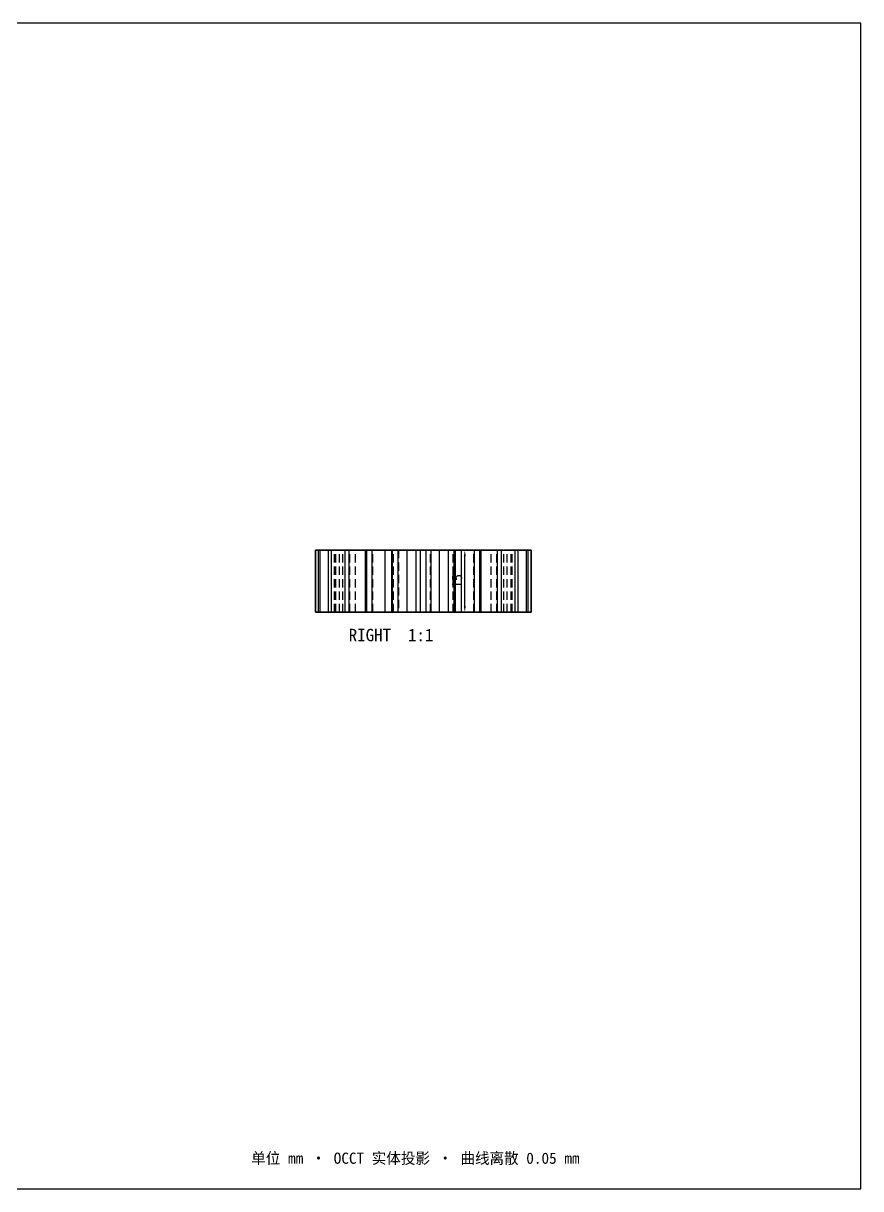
# Model space of a CAD drawing. Header units: millimetres. Extents: x 8 to 412, y 8 to 289.
# Drawn here: x 210 to 412, y 8 to 289 of the extents above; entities that cross this region are included whole.
import ezdxf

# ---------------------------------------------------------------- set-up
doc = ezdxf.new("R2010")
doc.units = ezdxf.units.MM
doc.linetypes.add('CAD_HIDDEN', pattern=[3, 2, -1])
for name, color, linetype in [('DIM', 2, 'CONTINUOUS'), ('HIDDEN', 8, 'CAD_HIDDEN'), ('TEXT', 7, 'CONTINUOUS'), ('VISIBLE', 7, 'CONTINUOUS')]:
    doc.layers.add(name, color=color, linetype=linetype)
doc.dimstyles.get("Standard").update_dxf_attribs({"dimtxt": 2.5, "dimasz": 2.5, "dimexe": 1.25, "dimexo": 0.625, "dimtad": 1, "dimcen": 2.5, "dimazin": 3, "dimtfac": 1, "dimtmove": 0, "dimatfit": 3})

# ---------------------------------------------------------------- blocks, each defined once
blk = doc.blocks.new('_CLOSEDFILLED')
at = {"color": 0, "linetype": 'BYBLOCK'}
blk.add_solid([(-1, 0.16), (0, 0), (-1, -0.16)], dxfattribs=at)
blk = doc.blocks.new('*D1')
for p, q in [((306.5, 162), (316.5, 162)), ((306.5, 147), (316.5, 147))]:
    blk.add_line(p, q)
at = {"color": 7}
blk.add_line((316.5, 148.5), (316.5, 160.5), dxfattribs=at)
at = {"layer": 'Defpoints'}
for p in [(306.5, 162), (306.5, 147), (316.5, 147)]:
    blk.add_point(p, dxfattribs=at)
at = {"layer": 'DIM', "color": 7, "xscale": 1.5, "yscale": 1.5}
for p, rotation in [((316.5, 162), 90), ((316.5, 147), 270)]:
    blk.add_blockref('_CLOSEDFILLED', p, dxfattribs=dict(at, rotation=rotation))
at = {"layer": 'DIM', "insert": (314.625, 154.5), "char_height": 2.5, "attachment_point": 5, "rotation": 90}
blk.add_mtext('15', dxfattribs=at)

msp = doc.modelspace()

# ---------------------------------------------------------------- linework, layer by layer
at = {"layer": 'HIDDEN'}
for points in [[(280.51, 162), (280.508, 162), (280.507, 162), (280.506, 162), (280.505, 162), (280.504, 162), (280.503, 162), (280.502, 162), (280.502, 162), (280.501, 162), (280.501, 162), (280.5, 162), (280.5, 162), (280.5, 162), (280.5, 162)], [(284.02, 162), (282.206, 162), (280.51, 162)], [(280.51, 147), (280.51, 162)], [(281.581, 162), (281.552, 162), (281.523, 162), (281.495, 162), (281.467, 162), (281.44, 162), (281.413, 162), (281.386, 162), (281.36, 162), (281.334, 162), (281.308, 162), (281.283, 162), (281.259, 162), (281.234, 162), (281.21, 162)], [(281.21, 162), (282.656, 162), (284.318, 162)], [(281.21, 162), (284.02, 162)], [(284.318, 162), (282.656, 162), (281.21, 162)], [(281.21, 147), (281.21, 162)], [(285.255, 162), (281.581, 162)], [(281.581, 147), (281.581, 162)], [(284.35, 162), (284.296, 162), (284.243, 162), (284.191, 162), (284.138, 162), (284.086, 162), (284.035, 162), (283.983, 162), (283.932, 162), (283.882, 162), (283.832, 162), (283.782, 162), (283.732, 162), (283.683, 162), (283.634, 162)], [(283.634, 162), (284.731, 162), (286.127, 162)], [(283.634, 162), (285.255, 162)], [(286.127, 162), (284.731, 162), (283.634, 162)], [(283.634, 147), (283.634, 162)], [(285.069, 162), (284.02, 162)], [(284.02, 162), (285.069, 162)], [(284.318, 162), (285.353, 162)], [(285.353, 162), (284.318, 162)], [(287.937, 162), (284.35, 162)], [(284.35, 147), (284.35, 162)], [(285.353, 162), (285.325, 162), (285.299, 162), (285.274, 162), (285.25, 162), (285.227, 162), (285.205, 162), (285.184, 162), (285.164, 162), (285.146, 162), (285.128, 162), (285.112, 162), (285.097, 162), (285.082, 162), (285.069, 162)], [(285.069, 162), (285.082, 162), (285.097, 162), (285.112, 162), (285.128, 162), (285.146, 162), (285.164, 162), (285.184, 162), (285.205, 162), (285.227, 162), (285.25, 162), (285.274, 162), (285.299, 162), (285.325, 162), (285.353, 162)], [(285.069, 147), (285.069, 162)], [(285.069, 147), (285.069, 162)], [(286.246, 162), (285.255, 162)], [(285.255, 162), (286.246, 162)], [(285.353, 147), (285.353, 162)], [(285.353, 147), (285.353, 162)], [(286.127, 162), (287.078, 162)], [(287.078, 162), (286.127, 162)], [(287.078, 162), (287.012, 162), (286.947, 162), (286.882, 162), (286.819, 162), (286.757, 162), (286.697, 162), (286.637, 162), (286.578, 162), (286.52, 162), (286.463, 162), (286.407, 162), (286.353, 162), (286.299, 162), (286.246, 162)], [(286.246, 162), (286.299, 162), (286.353, 162), (286.407, 162), (286.463, 162), (286.52, 162), (286.578, 162), (286.637, 162), (286.697, 162), (286.757, 162), (286.819, 162), (286.882, 162), (286.947, 162), (287.012, 162), (287.078, 162)], [(286.246, 147), (286.246, 162)], [(286.246, 147), (286.246, 162)], [(287.078, 147), (287.078, 162)], [(287.078, 147), (287.078, 162)], [(288.628, 162), (288.554, 162), (288.48, 162), (288.407, 162), (288.333, 162), (288.26, 162), (288.188, 162), (288.115, 162), (288.043, 162), (287.971, 162), (287.9, 162), (287.828, 162), (287.757, 162), (287.687, 162), (287.616, 162)], [(287.616, 162), (288.289, 162), (288.746, 162), (289.324, 162)], [(287.616, 162), (287.937, 162)], [(289.324, 162), (288.746, 162), (288.289, 162), (287.616, 162)], [(287.616, 147), (287.616, 162)], [(288.803, 162), (287.937, 162)], [(287.937, 162), (288.803, 162)], [(291.884, 162), (290.355, 162), (288.628, 162)], [(288.628, 147), (288.628, 162)], [(290.126, 162), (290.026, 162), (289.926, 162), (289.828, 162), (289.73, 162), (289.634, 162), (289.538, 162), (289.443, 162), (289.349, 162), (289.256, 162), (289.163, 162), (289.072, 162), (288.982, 162), (288.892, 162), (288.803, 162)], [(288.803, 162), (288.892, 162), (288.982, 162), (289.072, 162), (289.163, 162), (289.256, 162), (289.349, 162), (289.443, 162), (289.538, 162), (289.634, 162), (289.73, 162), (289.828, 162), (289.926, 162), (290.026, 162), (290.126, 162)], [(288.803, 147), (288.803, 162)], [(288.803, 147), (288.803, 162)], [(289.324, 162), (290.126, 162)], [(290.126, 162), (289.324, 162)], [(290.126, 147), (290.126, 162)], [(290.126, 147), (290.126, 162)], [(292.567, 162), (291.884, 162)], [(294.29, 162), (294.163, 162), (294.036, 162), (293.91, 162), (293.784, 162), (293.659, 162), (293.535, 162), (293.412, 162), (293.289, 162), (293.167, 162), (293.045, 162), (292.924, 162), (292.804, 162), (292.685, 162), (292.567, 162)], [(292.567, 147), (292.567, 162)], [(294.125, 162), (294.035, 162), (293.945, 162), (293.856, 162), (293.766, 162), (293.677, 162), (293.589, 162), (293.5, 162), (293.412, 162), (293.323, 162), (293.235, 162), (293.148, 162), (293.06, 162), (292.973, 162), (292.885, 162)], [(292.885, 162), (293.088, 162), (293.321, 162), (293.692, 162)], [(292.885, 162), (292.983, 162), (293.081, 162), (293.179, 162), (293.278, 162), (293.377, 162), (293.477, 162), (293.577, 162), (293.678, 162), (293.779, 162), (293.88, 162), (293.982, 162), (294.084, 162), (294.187, 162), (294.29, 162)], [(293.692, 162), (293.321, 162), (293.088, 162), (292.885, 162)], [(292.885, 147), (292.885, 162)], [(293.692, 162), (294.29, 162)], [(294.29, 162), (293.692, 162)], [(296.828, 162), (296.279, 162), (295.619, 162), (294.125, 162)], [(294.125, 147), (294.125, 162)], [(294.29, 147), (294.29, 162)], [(294.29, 147), (294.29, 162)], [(297.279, 162), (296.828, 162)], [(299.286, 162), (299.14, 162), (298.995, 162), (298.849, 162), (298.704, 162), (298.56, 162), (298.416, 162), (298.272, 162), (298.129, 162), (297.986, 162), (297.844, 162), (297.702, 162), (297.561, 162), (297.42, 162), (297.279, 162)], [(297.279, 147), (297.279, 162)], [(299.082, 162), (298.865, 162), (298.784, 162)], [(298.784, 162), (298.933, 162)], [(298.784, 162), (298.819, 162), (298.855, 162), (298.891, 162), (298.927, 162), (298.963, 162), (298.998, 162), (299.034, 162), (299.07, 162), (299.106, 162), (299.142, 162), (299.178, 162), (299.214, 162), (299.25, 162), (299.286, 162)], [(298.933, 162), (298.784, 162)], [(298.784, 162), (298.784, 147)], [(298.933, 162), (299.286, 162)], [(299.286, 162), (298.933, 162)], [(300.464, 162), (300.365, 162), (300.266, 162), (300.166, 162), (300.067, 162), (299.968, 162), (299.869, 162), (299.771, 162), (299.672, 162), (299.573, 162), (299.475, 162), (299.377, 162), (299.278, 162), (299.18, 162), (299.082, 162)], [(299.082, 147), (299.082, 162)], [(299.286, 147), (299.286, 162)], [(299.286, 147), (299.286, 162)], [(302.43, 162), (302.093, 162), (301.624, 162), (300.464, 162)], [(300.464, 147), (300.464, 162)], [(312.5, 162), (312.35, 162), (311.906, 162), (311.191, 162), (310.241, 162), (309.103, 162), (307.835, 162), (306.5, 162), (305.165, 162), (303.897, 162), (302.759, 162), (301.809, 162), (301.094, 162), (300.65, 162), (300.5, 162)], [(300.5, 162), (300.538, 162), (300.65, 162), (300.837, 162), (301.094, 162), (301.42, 162), (301.809, 162), (302.257, 162), (302.759, 162), (303.308, 162), (303.897, 162), (304.518, 162), (305.165, 162), (305.828, 162), (306.5, 162)], [(300.5, 162), (300.5, 147)], [(302.62, 162), (302.43, 162)], [(304.774, 162), (304.62, 162), (304.465, 162), (304.31, 162), (304.156, 162), (304.002, 162), (303.848, 162), (303.694, 162), (303.54, 162), (303.386, 162), (303.233, 162), (303.079, 162), (302.926, 162), (302.773, 162), (302.62, 162)], [(302.62, 147), (302.62, 162)], [(304.688, 162), (304.694, 162), (304.7, 162), (304.706, 162), (304.712, 162), (304.719, 162), (304.725, 162), (304.731, 162), (304.737, 162), (304.743, 162), (304.75, 162), (304.756, 162), (304.762, 162), (304.768, 162), (304.774, 162)], [(305.785, 162), (305.051, 162), (304.804, 162), (304.688, 162)], [(304.688, 162), (304.69, 162)], [(304.688, 162), (304.688, 147)], [(304.774, 162), (304.69, 162)], [(304.69, 162), (304.774, 162)], [(304.774, 147), (304.774, 162)], [(304.774, 147), (304.774, 162)], [(307.215, 162), (307.113, 162), (307.011, 162), (306.909, 162), (306.807, 162), (306.704, 162), (306.602, 162), (306.5, 162), (306.398, 162), (306.296, 162), (306.193, 162), (306.091, 162), (305.989, 162), (305.887, 162), (305.785, 162)], [(305.785, 147), (305.785, 162)], [(306.5, 162), (307.172, 162), (307.835, 162), (308.482, 162), (309.103, 162), (309.692, 162), (310.241, 162), (310.743, 162), (311.191, 162), (311.58, 162), (311.906, 162), (312.163, 162), (312.35, 162), (312.462, 162), (312.5, 162)], [(308.312, 162), (308.196, 162), (307.949, 162), (307.215, 162)], [(307.215, 147), (307.215, 162)], [(308.31, 162), (308.226, 162)], [(308.226, 162), (308.232, 162), (308.238, 162), (308.244, 162), (308.25, 162), (308.257, 162), (308.263, 162), (308.269, 162), (308.275, 162), (308.281, 162), (308.288, 162), (308.294, 162), (308.3, 162), (308.306, 162), (308.312, 162)], [(310.38, 162), (310.227, 162), (310.074, 162), (309.921, 162), (309.767, 162), (309.614, 162), (309.46, 162), (309.306, 162), (309.152, 162), (308.998, 162), (308.844, 162), (308.69, 162), (308.535, 162), (308.38, 162), (308.226, 162)], [(308.226, 162), (308.31, 162)], [(308.226, 147), (308.226, 162)], [(308.226, 147), (308.226, 162)], [(308.312, 162), (308.31, 162)], [(308.31, 162), (308.312, 162)], [(308.312, 162), (308.312, 147)], [(310.57, 162), (310.38, 162)], [(310.38, 147), (310.38, 162)], [(312.536, 162), (311.376, 162), (310.907, 162), (310.57, 162)], [(312.5, 162), (312.5, 147)], [(313.918, 162), (313.82, 162), (313.722, 162), (313.623, 162), (313.525, 162), (313.427, 162), (313.328, 162), (313.229, 162), (313.131, 162), (313.032, 162), (312.933, 162), (312.834, 162), (312.734, 162), (312.635, 162), (312.536, 162)], [(312.536, 147), (312.536, 162)], [(314.067, 162), (313.714, 162)], [(313.714, 162), (313.75, 162), (313.786, 162), (313.822, 162), (313.858, 162), (313.894, 162), (313.93, 162), (313.966, 162), (314.002, 162), (314.037, 162), (314.073, 162), (314.109, 162), (314.145, 162), (314.181, 162), (314.216, 162)], [(315.721, 162), (315.58, 162), (315.439, 162), (315.298, 162), (315.156, 162), (315.014, 162), (314.871, 162), (314.728, 162), (314.584, 162), (314.44, 162), (314.296, 162), (314.151, 162), (314.005, 162), (313.86, 162), (313.714, 162)], [(313.714, 162), (314.067, 162)], [(313.714, 147), (313.714, 162)], [(313.714, 147), (313.714, 162)], [(314.216, 162), (314.135, 162), (313.918, 162)], [(313.918, 147), (313.918, 162)], [(314.216, 162), (314.067, 162)], [(314.067, 162), (314.216, 162)], [(314.216, 162), (314.216, 147)], [(316.172, 162), (315.721, 162)], [(315.721, 147), (315.721, 162)], [(318.875, 162), (317.381, 162), (316.721, 162), (316.172, 162)], [(319.308, 162), (318.71, 162)], [(318.71, 162), (318.813, 162), (318.916, 162), (319.018, 162), (319.12, 162), (319.221, 162), (319.322, 162), (319.423, 162), (319.523, 162), (319.623, 162), (319.722, 162), (319.821, 162), (319.919, 162), (320.017, 162), (320.115, 162)], [(320.433, 162), (320.315, 162), (320.196, 162), (320.076, 162), (319.955, 162), (319.833, 162), (319.711, 162), (319.588, 162), (319.465, 162), (319.341, 162), (319.216, 162), (319.09, 162), (318.964, 162), (318.837, 162), (318.71, 162)], [(318.71, 162), (319.308, 162)], [(318.71, 147), (318.71, 162)], [(318.71, 147), (318.71, 162)], [(320.115, 162), (320.027, 162), (319.94, 162), (319.852, 162), (319.765, 162), (319.677, 162), (319.588, 162), (319.5, 162), (319.411, 162), (319.323, 162), (319.234, 162), (319.144, 162), (319.055, 162), (318.965, 162), (318.875, 162)], [(318.875, 147), (318.875, 162)], [(320.115, 162), (319.912, 162), (319.679, 162), (319.308, 162)], [(319.308, 162), (319.679, 162), (319.912, 162), (320.115, 162)], [(320.115, 147), (320.115, 162)], [(321.116, 162), (320.433, 162)], [(320.433, 147), (320.433, 162)], [(324.372, 162), (322.645, 162), (321.116, 162)], [(323.676, 162), (322.874, 162)], [(322.874, 162), (322.974, 162), (323.074, 162), (323.172, 162), (323.27, 162), (323.366, 162), (323.462, 162), (323.557, 162), (323.651, 162), (323.744, 162), (323.837, 162), (323.928, 162), (324.018, 162), (324.108, 162), (324.197, 162)], [(324.197, 162), (324.108, 162), (324.018, 162), (323.928, 162), (323.837, 162), (323.744, 162), (323.651, 162), (323.557, 162), (323.462, 162), (323.366, 162), (323.27, 162), (323.172, 162), (323.074, 162), (322.974, 162), (322.874, 162)], [(322.874, 162), (323.676, 162)], [(322.874, 147), (322.874, 162)], [(322.874, 147), (322.874, 162)], [(325.384, 162), (324.711, 162), (324.254, 162), (323.676, 162)], [(323.676, 162), (324.254, 162), (324.711, 162), (325.384, 162)], [(324.197, 162), (325.063, 162)], [(325.063, 162), (324.197, 162)], [(324.197, 147), (324.197, 162)], [(324.197, 147), (324.197, 162)], [(325.384, 162), (325.313, 162), (325.243, 162), (325.172, 162), (325.1, 162), (325.029, 162), (324.957, 162), (324.885, 162), (324.812, 162), (324.74, 162), (324.667, 162), (324.593, 162), (324.52, 162), (324.446, 162), (324.372, 162)], [(324.372, 147), (324.372, 162)], [(325.063, 162), (325.384, 162)], [(328.65, 162), (325.063, 162)], [(325.384, 147), (325.384, 162)], [(326.873, 162), (325.922, 162)], [(325.922, 162), (325.988, 162), (326.053, 162), (326.118, 162), (326.181, 162), (326.243, 162), (326.303, 162), (326.363, 162), (326.422, 162), (326.48, 162), (326.537, 162), (326.593, 162), (326.647, 162), (326.701, 162), (326.754, 162)], [(326.754, 162), (326.701, 162), (326.647, 162), (326.593, 162), (326.537, 162), (326.48, 162), (326.422, 162), (326.363, 162), (326.303, 162), (326.243, 162), (326.181, 162), (326.118, 162), (326.053, 162), (325.988, 162), (325.922, 162)], [(325.922, 162), (326.873, 162)], [(325.922, 147), (325.922, 162)], [(325.922, 147), (325.922, 162)], [(326.754, 162), (327.745, 162)], [(327.745, 162), (326.754, 162)], [(326.754, 147), (326.754, 162)], [(326.754, 147), (326.754, 162)], [(329.366, 162), (328.269, 162), (326.873, 162)], [(326.873, 162), (328.269, 162), (329.366, 162)], [(328.682, 162), (327.647, 162)], [(327.647, 162), (327.675, 162), (327.701, 162), (327.726, 162), (327.75, 162), (327.773, 162), (327.795, 162), (327.816, 162), (327.836, 162), (327.854, 162), (327.872, 162), (327.888, 162), (327.903, 162), (327.918, 162), (327.931, 162)], [(327.931, 162), (327.918, 162), (327.903, 162), (327.888, 162), (327.872, 162), (327.854, 162), (327.836, 162), (327.816, 162), (327.795, 162), (327.773, 162), (327.75, 162), (327.726, 162), (327.701, 162), (327.675, 162), (327.647, 162)], [(327.647, 162), (328.682, 162)], [(327.647, 147), (327.647, 162)], [(327.647, 147), (327.647, 162)], [(327.745, 162), (329.366, 162)], [(331.419, 162), (327.745, 162)], [(327.931, 162), (328.98, 162)], [(328.98, 162), (327.931, 162)], [(327.931, 147), (327.931, 162)], [(327.931, 147), (327.931, 162)], [(329.366, 162), (329.317, 162), (329.268, 162), (329.218, 162), (329.168, 162), (329.118, 162), (329.068, 162), (329.017, 162), (328.965, 162), (328.914, 162), (328.862, 162), (328.809, 162), (328.757, 162), (328.704, 162), (328.65, 162)], [(328.65, 147), (328.65, 162)], [(331.79, 162), (330.344, 162), (328.682, 162)], [(328.682, 162), (330.344, 162), (331.79, 162)], [(328.98, 162), (331.79, 162)], [(332.49, 162), (330.794, 162), (328.98, 162)], [(329.366, 147), (329.366, 162)], [(331.79, 162), (331.766, 162), (331.741, 162), (331.717, 162), (331.692, 162), (331.666, 162), (331.64, 162), (331.614, 162), (331.587, 162), (331.56, 162), (331.533, 162), (331.505, 162), (331.477, 162), (331.448, 162), (331.419, 162)], [(331.419, 147), (331.419, 162)], [(331.79, 147), (331.79, 162)], [(332.5, 162), (332.5, 162), (332.5, 162), (332.5, 162), (332.499, 162), (332.499, 162), (332.498, 162), (332.498, 162), (332.497, 162), (332.496, 162), (332.495, 162), (332.494, 162), (332.493, 162), (332.492, 162), (332.49, 162)], [(332.49, 147), (332.49, 162)], [(280.51, 147), (280.508, 147), (280.507, 147), (280.506, 147), (280.505, 147), (280.504, 147), (280.503, 147), (280.502, 147), (280.502, 147), (280.501, 147), (280.501, 147), (280.5, 147), (280.5, 147), (280.5, 147), (280.5, 147)], [(284.02, 147), (282.206, 147), (280.51, 147)], [(281.581, 147), (281.552, 147), (281.523, 147), (281.495, 147), (281.467, 147), (281.44, 147), (281.413, 147), (281.386, 147), (281.36, 147), (281.334, 147), (281.308, 147), (281.283, 147), (281.259, 147), (281.234, 147), (281.21, 147)], [(281.21, 147), (282.656, 147), (284.318, 147)], [(281.21, 147), (284.02, 147)], [(284.318, 147), (282.656, 147), (281.21, 147)], [(285.255, 147), (281.581, 147)], [(284.35, 147), (284.296, 147), (284.243, 147), (284.191, 147), (284.138, 147), (284.086, 147), (284.035, 147), (283.983, 147), (283.932, 147), (283.882, 147), (283.832, 147), (283.782, 147), (283.732, 147), (283.683, 147), (283.634, 147)], [(283.634, 147), (284.731, 147), (286.127, 147)], [(283.634, 147), (285.255, 147)], [(286.127, 147), (284.731, 147), (283.634, 147)], [(285.069, 147), (284.02, 147)], [(284.02, 147), (285.069, 147)], [(284.318, 147), (285.353, 147)], [(285.353, 147), (284.318, 147)], [(287.937, 147), (284.35, 147)], [(285.353, 147), (285.325, 147), (285.299, 147), (285.274, 147), (285.25, 147), (285.227, 147), (285.205, 147), (285.184, 147), (285.164, 147), (285.146, 147), (285.128, 147), (285.112, 147), (285.097, 147), (285.082, 147), (285.069, 147)], [(285.069, 147), (285.082, 147), (285.097, 147), (285.112, 147), (285.128, 147), (285.146, 147), (285.164, 147), (285.184, 147), (285.205, 147), (285.227, 147), (285.25, 147), (285.274, 147), (285.299, 147), (285.325, 147), (285.353, 147)], [(286.246, 147), (285.255, 147)], [(285.255, 147), (286.246, 147)], [(286.127, 147), (287.078, 147)], [(287.078, 147), (286.127, 147)], [(287.078, 147), (287.012, 147), (286.947, 147), (286.882, 147), (286.819, 147), (286.757, 147), (286.697, 147), (286.637, 147), (286.578, 147), (286.52, 147), (286.463, 147), (286.407, 147), (286.353, 147), (286.299, 147), (286.246, 147)], [(286.246, 147), (286.299, 147), (286.353, 147), (286.407, 147), (286.463, 147), (286.52, 147), (286.578, 147), (286.637, 147), (286.697, 147), (286.757, 147), (286.819, 147), (286.882, 147), (286.947, 147), (287.012, 147), (287.078, 147)], [(288.628, 147), (288.554, 147), (288.48, 147), (288.407, 147), (288.333, 147), (288.26, 147), (288.188, 147), (288.115, 147), (288.043, 147), (287.971, 147), (287.9, 147), (287.828, 147), (287.757, 147), (287.687, 147), (287.616, 147)], [(287.616, 147), (288.289, 147), (288.746, 147), (289.324, 147)], [(287.616, 147), (287.937, 147)], [(289.324, 147), (288.746, 147), (288.289, 147), (287.616, 147)], [(288.803, 147), (287.937, 147)], [(287.937, 147), (288.803, 147)], [(291.884, 147), (290.355, 147), (288.628, 147)], [(290.126, 147), (290.026, 147), (289.926, 147), (289.828, 147), (289.73, 147), (289.634, 147), (289.538, 147), (289.443, 147), (289.349, 147), (289.256, 147), (289.163, 147), (289.072, 147), (288.982, 147), (288.892, 147), (288.803, 147)], [(288.803, 147), (288.892, 147), (288.982, 147), (289.072, 147), (289.163, 147), (289.256, 147), (289.349, 147), (289.443, 147), (289.538, 147), (289.634, 147), (289.73, 147), (289.828, 147), (289.926, 147), (290.026, 147), (290.126, 147)], [(289.324, 147), (290.126, 147)], [(290.126, 147), (289.324, 147)], [(292.567, 147), (291.884, 147)], [(294.29, 147), (294.163, 147), (294.036, 147), (293.91, 147), (293.784, 147), (293.659, 147), (293.535, 147), (293.412, 147), (293.289, 147), (293.167, 147), (293.045, 147), (292.924, 147), (292.804, 147), (292.685, 147), (292.567, 147)], [(294.125, 147), (294.035, 147), (293.945, 147), (293.856, 147), (293.766, 147), (293.677, 147), (293.589, 147), (293.5, 147), (293.412, 147), (293.323, 147), (293.235, 147), (293.148, 147), (293.06, 147), (292.973, 147), (292.885, 147)], [(292.885, 147), (293.088, 147), (293.321, 147), (293.692, 147)], [(292.885, 147), (292.983, 147), (293.081, 147), (293.179, 147), (293.278, 147), (293.377, 147), (293.477, 147), (293.577, 147), (293.678, 147), (293.779, 147), (293.88, 147), (293.982, 147), (294.084, 147), (294.187, 147), (294.29, 147)], [(293.692, 147), (293.321, 147), (293.088, 147), (292.885, 147)], [(293.692, 147), (294.29, 147)], [(294.29, 147), (293.692, 147)], [(296.828, 147), (296.279, 147), (295.619, 147), (294.125, 147)], [(297.279, 147), (296.828, 147)], [(299.286, 147), (299.14, 147), (298.995, 147), (298.849, 147), (298.704, 147), (298.56, 147), (298.416, 147), (298.272, 147), (298.129, 147), (297.986, 147), (297.844, 147), (297.702, 147), (297.561, 147), (297.42, 147), (297.279, 147)], [(299.082, 147), (298.865, 147), (298.784, 147)], [(298.784, 147), (298.933, 147)], [(298.784, 147), (298.819, 147), (298.855, 147), (298.891, 147), (298.927, 147), (298.963, 147), (298.998, 147), (299.034, 147), (299.07, 147), (299.106, 147), (299.142, 147), (299.178, 147), (299.214, 147), (299.25, 147), (299.286, 147)], [(298.933, 147), (298.784, 147)], [(298.933, 147), (299.286, 147)], [(299.286, 147), (298.933, 147)], [(300.464, 147), (300.365, 147), (300.266, 147), (300.166, 147), (300.067, 147), (299.968, 147), (299.869, 147), (299.771, 147), (299.672, 147), (299.573, 147), (299.475, 147), (299.377, 147), (299.278, 147), (299.18, 147), (299.082, 147)], [(302.43, 147), (302.093, 147), (301.624, 147), (300.464, 147)], [(312.5, 147), (312.35, 147), (311.906, 147), (311.191, 147), (310.241, 147), (309.103, 147), (307.835, 147), (306.5, 147), (305.165, 147), (303.897, 147), (302.759, 147), (301.809, 147), (301.094, 147), (300.65, 147), (300.5, 147)], [(300.5, 147), (300.538, 147), (300.65, 147), (300.837, 147), (301.094, 147), (301.42, 147), (301.809, 147), (302.257, 147), (302.759, 147), (303.308, 147), (303.897, 147), (304.518, 147), (305.165, 147), (305.828, 147), (306.5, 147)], [(302.62, 147), (302.43, 147)], [(304.774, 147), (304.62, 147), (304.465, 147), (304.31, 147), (304.156, 147), (304.002, 147), (303.848, 147), (303.694, 147), (303.54, 147), (303.386, 147), (303.233, 147), (303.079, 147), (302.926, 147), (302.773, 147), (302.62, 147)], [(304.688, 147), (304.694, 147), (304.7, 147), (304.706, 147), (304.712, 147), (304.719, 147), (304.725, 147), (304.731, 147), (304.737, 147), (304.743, 147), (304.75, 147), (304.756, 147), (304.762, 147), (304.768, 147), (304.774, 147)], [(305.785, 147), (305.051, 147), (304.804, 147), (304.688, 147)], [(304.688, 147), (304.69, 147)], [(304.774, 147), (304.69, 147)], [(304.69, 147), (304.774, 147)], [(307.215, 147), (307.113, 147), (307.011, 147), (306.909, 147), (306.807, 147), (306.704, 147), (306.602, 147), (306.5, 147), (306.398, 147), (306.296, 147), (306.193, 147), (306.091, 147), (305.989, 147), (305.887, 147), (305.785, 147)], [(306.5, 147), (307.172, 147), (307.835, 147), (308.482, 147), (309.103, 147), (309.692, 147), (310.241, 147), (310.743, 147), (311.191, 147), (311.58, 147), (311.906, 147), (312.163, 147), (312.35, 147), (312.462, 147), (312.5, 147)], [(308.312, 147), (308.196, 147), (307.949, 147), (307.215, 147)], [(308.31, 147), (308.226, 147)], [(308.226, 147), (308.232, 147), (308.238, 147), (308.244, 147), (308.25, 147), (308.257, 147), (308.263, 147), (308.269, 147), (308.275, 147), (308.281, 147), (308.288, 147), (308.294, 147), (308.3, 147), (308.306, 147), (308.312, 147)], [(310.38, 147), (310.227, 147), (310.074, 147), (309.921, 147), (309.767, 147), (309.614, 147), (309.46, 147), (309.306, 147), (309.152, 147), (308.998, 147), (308.844, 147), (308.69, 147), (308.535, 147), (308.38, 147), (308.226, 147)], [(308.226, 147), (308.31, 147)], [(308.312, 147), (308.31, 147)], [(308.31, 147), (308.312, 147)], [(310.57, 147), (310.38, 147)], [(312.536, 147), (311.376, 147), (310.907, 147), (310.57, 147)], [(313.918, 147), (313.82, 147), (313.722, 147), (313.623, 147), (313.525, 147), (313.427, 147), (313.328, 147), (313.229, 147), (313.131, 147), (313.032, 147), (312.933, 147), (312.834, 147), (312.734, 147), (312.635, 147), (312.536, 147)], [(314.067, 147), (313.714, 147)], [(313.714, 147), (313.75, 147), (313.786, 147), (313.822, 147), (313.858, 147), (313.894, 147), (313.93, 147), (313.966, 147), (314.002, 147), (314.037, 147), (314.073, 147), (314.109, 147), (314.145, 147), (314.181, 147), (314.216, 147)], [(315.721, 147), (315.58, 147), (315.439, 147), (315.298, 147), (315.156, 147), (315.014, 147), (314.871, 147), (314.728, 147), (314.584, 147), (314.44, 147), (314.296, 147), (314.151, 147), (314.005, 147), (313.86, 147), (313.714, 147)], [(313.714, 147), (314.067, 147)], [(314.216, 147), (314.135, 147), (313.918, 147)], [(314.216, 147), (314.067, 147)], [(314.067, 147), (314.216, 147)], [(316.172, 147), (315.721, 147)], [(318.875, 147), (317.381, 147), (316.721, 147), (316.172, 147)], [(319.308, 147), (318.71, 147)], [(318.71, 147), (318.813, 147), (318.916, 147), (319.018, 147), (319.12, 147), (319.221, 147), (319.322, 147), (319.423, 147), (319.523, 147), (319.623, 147), (319.722, 147), (319.821, 147), (319.919, 147), (320.017, 147), (320.115, 147)], [(320.433, 147), (320.315, 147), (320.196, 147), (320.076, 147), (319.955, 147), (319.833, 147), (319.711, 147), (319.588, 147), (319.465, 147), (319.341, 147), (319.216, 147), (319.09, 147), (318.964, 147), (318.837, 147), (318.71, 147)], [(318.71, 147), (319.308, 147)], [(320.115, 147), (320.027, 147), (319.94, 147), (319.852, 147), (319.765, 147), (319.677, 147), (319.588, 147), (319.5, 147), (319.411, 147), (319.323, 147), (319.234, 147), (319.144, 147), (319.055, 147), (318.965, 147), (318.875, 147)], [(320.115, 147), (319.912, 147), (319.679, 147), (319.308, 147)], [(319.308, 147), (319.679, 147), (319.912, 147), (320.115, 147)], [(321.116, 147), (320.433, 147)], [(324.372, 147), (322.645, 147), (321.116, 147)], [(323.676, 147), (322.874, 147)], [(322.874, 147), (322.974, 147), (323.074, 147), (323.172, 147), (323.27, 147), (323.366, 147), (323.462, 147), (323.557, 147), (323.651, 147), (323.744, 147), (323.837, 147), (323.928, 147), (324.018, 147), (324.108, 147), (324.197, 147)], [(324.197, 147), (324.108, 147), (324.018, 147), (323.928, 147), (323.837, 147), (323.744, 147), (323.651, 147), (323.557, 147), (323.462, 147), (323.366, 147), (323.27, 147), (323.172, 147), (323.074, 147), (322.974, 147), (322.874, 147)], [(322.874, 147), (323.676, 147)], [(325.384, 147), (324.711, 147), (324.254, 147), (323.676, 147)], [(323.676, 147), (324.254, 147), (324.711, 147), (325.384, 147)], [(324.197, 147), (325.063, 147)], [(325.063, 147), (324.197, 147)], [(325.384, 147), (325.313, 147), (325.243, 147), (325.172, 147), (325.1, 147), (325.029, 147), (324.957, 147), (324.885, 147), (324.812, 147), (324.74, 147), (324.667, 147), (324.593, 147), (324.52, 147), (324.446, 147), (324.372, 147)], [(325.063, 147), (325.384, 147)], [(328.65, 147), (325.063, 147)], [(326.873, 147), (325.922, 147)], [(325.922, 147), (325.988, 147), (326.053, 147), (326.118, 147), (326.181, 147), (326.243, 147), (326.303, 147), (326.363, 147), (326.422, 147), (326.48, 147), (326.537, 147), (326.593, 147), (326.647, 147), (326.701, 147), (326.754, 147)], [(326.754, 147), (326.701, 147), (326.647, 147), (326.593, 147), (326.537, 147), (326.48, 147), (326.422, 147), (326.363, 147), (326.303, 147), (326.243, 147), (326.181, 147), (326.118, 147), (326.053, 147), (325.988, 147), (325.922, 147)], [(325.922, 147), (326.873, 147)], [(326.754, 147), (327.745, 147)], [(327.745, 147), (326.754, 147)], [(329.366, 147), (328.269, 147), (326.873, 147)], [(326.873, 147), (328.269, 147), (329.366, 147)], [(328.682, 147), (327.647, 147)], [(327.647, 147), (327.675, 147), (327.701, 147), (327.726, 147), (327.75, 147), (327.773, 147), (327.795, 147), (327.816, 147), (327.836, 147), (327.854, 147), (327.872, 147), (327.888, 147), (327.903, 147), (327.918, 147), (327.931, 147)], [(327.931, 147), (327.918, 147), (327.903, 147), (327.888, 147), (327.872, 147), (327.854, 147), (327.836, 147), (327.816, 147), (327.795, 147), (327.773, 147), (327.75, 147), (327.726, 147), (327.701, 147), (327.675, 147), (327.647, 147)], [(327.647, 147), (328.682, 147)], [(327.745, 147), (329.366, 147)], [(331.419, 147), (327.745, 147)], [(327.931, 147), (328.98, 147)], [(328.98, 147), (327.931, 147)], [(329.366, 147), (329.317, 147), (329.268, 147), (329.218, 147), (329.168, 147), (329.118, 147), (329.068, 147), (329.017, 147), (328.965, 147), (328.914, 147), (328.862, 147), (328.809, 147), (328.757, 147), (328.704, 147), (328.65, 147)], [(331.79, 147), (330.344, 147), (328.682, 147)], [(328.682, 147), (330.344, 147), (331.79, 147)], [(328.98, 147), (331.79, 147)], [(332.49, 147), (330.794, 147), (328.98, 147)], [(331.79, 147), (331.766, 147), (331.741, 147), (331.717, 147), (331.692, 147), (331.666, 147), (331.64, 147), (331.614, 147), (331.587, 147), (331.56, 147), (331.533, 147), (331.505, 147), (331.477, 147), (331.448, 147), (331.419, 147)], [(332.5, 147), (332.5, 147), (332.5, 147), (332.5, 147), (332.499, 147), (332.499, 147), (332.498, 147), (332.498, 147), (332.497, 147), (332.496, 147), (332.495, 147), (332.494, 147), (332.493, 147), (332.492, 147), (332.49, 147)]]:
    msp.add_lwpolyline(points, dxfattribs=at)
at = {"layer": 'VISIBLE'}
for points in [[(8, 8), (412, 8), (412, 289), (8, 289), (8, 8)], [(280.5, 162), (280.5, 162), (280.5, 162), (280.5, 162), (280.501, 162), (280.501, 162), (280.502, 162), (280.502, 162), (280.503, 162), (280.504, 162), (280.505, 162), (280.506, 162), (280.507, 162), (280.508, 162), (280.51, 162)], [(280.5, 162), (280.5, 147)], [(280.51, 162), (281.21, 162)], [(280.51, 147), (280.51, 162)], [(281.21, 162), (281.234, 162), (281.259, 162), (281.283, 162), (281.308, 162), (281.334, 162), (281.36, 162), (281.386, 162), (281.413, 162), (281.44, 162), (281.467, 162), (281.495, 162), (281.523, 162), (281.552, 162), (281.581, 162)], [(281.21, 147), (281.21, 162)], [(281.581, 162), (283.634, 162)], [(281.581, 147), (281.581, 162)], [(283.634, 162), (283.683, 162), (283.732, 162), (283.782, 162), (283.832, 162), (283.882, 162), (283.932, 162), (283.983, 162), (284.035, 162), (284.086, 162), (284.138, 162), (284.191, 162), (284.243, 162), (284.296, 162), (284.35, 162)], [(283.634, 147), (283.634, 162)], [(284.35, 162), (287.616, 162)], [(284.35, 147), (284.35, 162)], [(287.616, 162), (287.687, 162), (287.757, 162), (287.828, 162), (287.9, 162), (287.971, 162), (288.043, 162), (288.115, 162), (288.188, 162), (288.26, 162), (288.333, 162), (288.407, 162), (288.48, 162), (288.554, 162), (288.628, 162)], [(287.616, 147), (287.616, 162)], [(288.628, 162), (290.355, 162), (291.884, 162)], [(288.628, 147), (288.628, 162)], [(291.884, 162), (292.567, 162)], [(292.567, 162), (292.589, 162), (292.612, 162), (292.634, 162), (292.657, 162), (292.68, 162), (292.703, 162), (292.725, 162), (292.748, 162), (292.771, 162), (292.794, 162), (292.817, 162), (292.839, 162), (292.862, 162), (292.885, 162)], [(292.567, 147), (292.567, 162)], [(292.885, 162), (292.973, 162), (293.06, 162), (293.148, 162), (293.235, 162), (293.323, 162), (293.412, 162), (293.5, 162), (293.589, 162), (293.677, 162), (293.766, 162), (293.856, 162), (293.945, 162), (294.035, 162), (294.125, 162)], [(292.885, 147), (292.885, 162)], [(294.125, 162), (295.619, 162), (296.279, 162), (296.828, 162)], [(294.125, 147), (294.125, 162)], [(296.828, 162), (297.279, 162)], [(297.279, 162), (297.385, 162), (297.491, 162), (297.597, 162), (297.704, 162), (297.811, 162), (297.918, 162), (298.025, 162), (298.133, 162), (298.241, 162), (298.349, 162), (298.457, 162), (298.566, 162), (298.675, 162), (298.784, 162)], [(297.279, 147), (297.279, 162)], [(298.784, 162), (298.865, 162), (299.082, 162)], [(298.784, 162), (298.784, 147)], [(299.082, 162), (299.18, 162), (299.278, 162), (299.377, 162), (299.475, 162), (299.573, 162), (299.672, 162), (299.771, 162), (299.869, 162), (299.968, 162), (300.067, 162), (300.166, 162), (300.266, 162), (300.365, 162), (300.464, 162)], [(299.082, 147), (299.082, 162)], [(300.464, 162), (301.624, 162), (302.093, 162), (302.43, 162)], [(300.464, 147), (300.464, 162)], [(302.43, 162), (302.62, 162)], [(302.62, 162), (302.767, 162), (302.914, 162), (303.061, 162), (303.208, 162), (303.356, 162), (303.503, 162), (303.651, 162), (303.798, 162), (303.946, 162), (304.094, 162), (304.243, 162), (304.391, 162), (304.539, 162), (304.688, 162)], [(302.62, 147), (302.62, 162)], [(304.69, 162), (304.688, 162)], [(304.688, 162), (304.804, 162), (305.051, 162), (305.785, 162)], [(304.688, 162), (304.688, 147)], [(305.785, 147), (305.785, 162)], [(305.785, 162), (305.887, 162), (305.989, 162), (306.091, 162), (306.193, 162), (306.296, 162), (306.398, 162), (306.5, 162), (306.602, 162), (306.704, 162), (306.807, 162), (306.909, 162), (307.011, 162), (307.113, 162), (307.215, 162)], [(307.215, 162), (307.949, 162), (308.196, 162), (308.312, 162)], [(307.215, 147), (307.215, 162)], [(308.312, 162), (308.461, 162), (308.609, 162), (308.757, 162), (308.906, 162), (309.054, 162), (309.202, 162), (309.349, 162), (309.497, 162), (309.644, 162), (309.792, 162), (309.939, 162), (310.086, 162), (310.233, 162), (310.38, 162)], [(308.312, 162), (308.312, 147)], [(310.38, 162), (310.57, 162)], [(310.38, 147), (310.38, 162)], [(310.57, 162), (310.907, 162), (311.376, 162), (312.536, 162)], [(312.536, 162), (312.635, 162), (312.734, 162), (312.834, 162), (312.933, 162), (313.032, 162), (313.131, 162), (313.229, 162), (313.328, 162), (313.427, 162), (313.525, 162), (313.623, 162), (313.722, 162), (313.82, 162), (313.918, 162)], [(312.536, 147), (312.536, 162)], [(313.918, 162), (314.135, 162), (314.216, 162)], [(313.918, 147), (313.918, 162)], [(314.216, 162), (314.325, 162), (314.434, 162), (314.543, 162), (314.651, 162), (314.759, 162), (314.867, 162), (314.975, 162), (315.082, 162), (315.189, 162), (315.296, 162), (315.403, 162), (315.509, 162), (315.615, 162), (315.721, 162)], [(314.216, 162), (314.216, 147)], [(315.721, 162), (316.172, 162)], [(315.721, 147), (315.721, 162)], [(316.172, 162), (316.721, 162), (317.381, 162), (318.875, 162)], [(318.875, 162), (318.965, 162), (319.055, 162), (319.144, 162), (319.234, 162), (319.323, 162), (319.411, 162), (319.5, 162), (319.588, 162), (319.677, 162), (319.765, 162), (319.852, 162), (319.94, 162), (320.027, 162), (320.115, 162)], [(318.875, 147), (318.875, 162)], [(320.115, 162), (320.138, 162), (320.161, 162), (320.183, 162), (320.206, 162), (320.229, 162), (320.252, 162), (320.275, 162), (320.297, 162), (320.32, 162), (320.343, 162), (320.366, 162), (320.388, 162), (320.411, 162), (320.433, 162)], [(320.115, 147), (320.115, 162)], [(320.433, 162), (321.116, 162)], [(320.433, 147), (320.433, 162)], [(321.116, 162), (322.645, 162), (324.372, 162)], [(324.372, 162), (324.446, 162), (324.52, 162), (324.593, 162), (324.667, 162), (324.74, 162), (324.812, 162), (324.885, 162), (324.957, 162), (325.029, 162), (325.1, 162), (325.172, 162), (325.243, 162), (325.313, 162), (325.384, 162)], [(324.372, 147), (324.372, 162)], [(325.384, 162), (328.65, 162)], [(325.384, 147), (325.384, 162)], [(328.65, 162), (328.704, 162), (328.757, 162), (328.809, 162), (328.862, 162), (328.914, 162), (328.965, 162), (329.017, 162), (329.068, 162), (329.118, 162), (329.168, 162), (329.218, 162), (329.268, 162), (329.317, 162), (329.366, 162)], [(328.65, 147), (328.65, 162)], [(329.366, 162), (331.419, 162)], [(329.366, 147), (329.366, 162)], [(331.419, 162), (331.448, 162), (331.477, 162), (331.505, 162), (331.533, 162), (331.56, 162), (331.587, 162), (331.614, 162), (331.64, 162), (331.666, 162), (331.692, 162), (331.717, 162), (331.741, 162), (331.766, 162), (331.79, 162)], [(331.419, 147), (331.419, 162)], [(331.79, 162), (332.49, 162)], [(331.79, 147), (331.79, 162)], [(332.49, 162), (332.492, 162), (332.493, 162), (332.494, 162), (332.495, 162), (332.496, 162), (332.497, 162), (332.498, 162), (332.498, 162), (332.499, 162), (332.499, 162), (332.5, 162), (332.5, 162), (332.5, 162), (332.5, 162)], [(332.49, 147), (332.49, 162)], [(332.5, 162), (332.5, 147)], [(280.5, 147), (280.5, 147), (280.5, 147), (280.5, 147), (280.501, 147), (280.501, 147), (280.502, 147), (280.502, 147), (280.503, 147), (280.504, 147), (280.505, 147), (280.506, 147), (280.507, 147), (280.508, 147), (280.51, 147)], [(280.51, 147), (281.21, 147)], [(281.21, 147), (281.234, 147), (281.259, 147), (281.283, 147), (281.308, 147), (281.334, 147), (281.36, 147), (281.386, 147), (281.413, 147), (281.44, 147), (281.467, 147), (281.495, 147), (281.523, 147), (281.552, 147), (281.581, 147)], [(281.581, 147), (283.634, 147)], [(283.634, 147), (283.683, 147), (283.732, 147), (283.782, 147), (283.832, 147), (283.882, 147), (283.932, 147), (283.983, 147), (284.035, 147), (284.086, 147), (284.138, 147), (284.191, 147), (284.243, 147), (284.296, 147), (284.35, 147)], [(284.35, 147), (287.616, 147)], [(287.616, 147), (287.687, 147), (287.757, 147), (287.828, 147), (287.9, 147), (287.971, 147), (288.043, 147), (288.115, 147), (288.188, 147), (288.26, 147), (288.333, 147), (288.407, 147), (288.48, 147), (288.554, 147), (288.628, 147)], [(288.628, 147), (290.355, 147), (291.884, 147)], [(291.884, 147), (292.567, 147)], [(292.567, 147), (292.589, 147), (292.612, 147), (292.634, 147), (292.657, 147), (292.68, 147), (292.703, 147), (292.725, 147), (292.748, 147), (292.771, 147), (292.794, 147), (292.817, 147), (292.839, 147), (292.862, 147), (292.885, 147)], [(292.885, 147), (292.973, 147), (293.06, 147), (293.148, 147), (293.235, 147), (293.323, 147), (293.412, 147), (293.5, 147), (293.589, 147), (293.677, 147), (293.766, 147), (293.856, 147), (293.945, 147), (294.035, 147), (294.125, 147)], [(294.125, 147), (295.619, 147), (296.279, 147), (296.828, 147)], [(296.828, 147), (297.279, 147)], [(297.279, 147), (297.385, 147), (297.491, 147), (297.597, 147), (297.704, 147), (297.811, 147), (297.918, 147), (298.025, 147), (298.133, 147), (298.241, 147), (298.349, 147), (298.457, 147), (298.566, 147), (298.675, 147), (298.784, 147)], [(298.784, 147), (298.865, 147), (299.082, 147)], [(299.082, 147), (299.18, 147), (299.278, 147), (299.377, 147), (299.475, 147), (299.573, 147), (299.672, 147), (299.771, 147), (299.869, 147), (299.968, 147), (300.067, 147), (300.166, 147), (300.266, 147), (300.365, 147), (300.464, 147)], [(300.464, 147), (301.624, 147), (302.093, 147), (302.43, 147)], [(302.43, 147), (302.62, 147)], [(302.62, 147), (302.767, 147), (302.914, 147), (303.061, 147), (303.208, 147), (303.356, 147), (303.503, 147), (303.651, 147), (303.798, 147), (303.946, 147), (304.094, 147), (304.243, 147), (304.391, 147), (304.539, 147), (304.688, 147)], [(304.69, 147), (304.688, 147)], [(304.688, 147), (304.804, 147), (305.051, 147), (305.785, 147)], [(305.785, 147), (305.887, 147), (305.989, 147), (306.091, 147), (306.193, 147), (306.296, 147), (306.398, 147), (306.5, 147), (306.602, 147), (306.704, 147), (306.807, 147), (306.909, 147), (307.011, 147), (307.113, 147), (307.215, 147)], [(307.215, 147), (307.949, 147), (308.196, 147), (308.312, 147)], [(308.312, 147), (308.461, 147), (308.609, 147), (308.757, 147), (308.906, 147), (309.054, 147), (309.202, 147), (309.349, 147), (309.497, 147), (309.644, 147), (309.792, 147), (309.939, 147), (310.086, 147), (310.233, 147), (310.38, 147)], [(310.38, 147), (310.57, 147)], [(310.57, 147), (310.907, 147), (311.376, 147), (312.536, 147)], [(312.536, 147), (312.635, 147), (312.734, 147), (312.834, 147), (312.933, 147), (313.032, 147), (313.131, 147), (313.229, 147), (313.328, 147), (313.427, 147), (313.525, 147), (313.623, 147), (313.722, 147), (313.82, 147), (313.918, 147)], [(313.918, 147), (314.135, 147), (314.216, 147)], [(314.216, 147), (314.325, 147), (314.434, 147), (314.543, 147), (314.651, 147), (314.759, 147), (314.867, 147), (314.975, 147), (315.082, 147), (315.189, 147), (315.296, 147), (315.403, 147), (315.509, 147), (315.615, 147), (315.721, 147)], [(315.721, 147), (316.172, 147)], [(316.172, 147), (316.721, 147), (317.381, 147), (318.875, 147)], [(318.875, 147), (318.965, 147), (319.055, 147), (319.144, 147), (319.234, 147), (319.323, 147), (319.411, 147), (319.5, 147), (319.588, 147), (319.677, 147), (319.765, 147), (319.852, 147), (319.94, 147), (320.027, 147), (320.115, 147)], [(320.115, 147), (320.138, 147), (320.161, 147), (320.183, 147), (320.206, 147), (320.229, 147), (320.252, 147), (320.275, 147), (320.297, 147), (320.32, 147), (320.343, 147), (320.366, 147), (320.388, 147), (320.411, 147), (320.433, 147)], [(320.433, 147), (321.116, 147)], [(321.116, 147), (322.645, 147), (324.372, 147)], [(324.372, 147), (324.446, 147), (324.52, 147), (324.593, 147), (324.667, 147), (324.74, 147), (324.812, 147), (324.885, 147), (324.957, 147), (325.029, 147), (325.1, 147), (325.172, 147), (325.243, 147), (325.313, 147), (325.384, 147)], [(325.384, 147), (328.65, 147)], [(328.65, 147), (328.704, 147), (328.757, 147), (328.809, 147), (328.862, 147), (328.914, 147), (328.965, 147), (329.017, 147), (329.068, 147), (329.118, 147), (329.168, 147), (329.218, 147), (329.268, 147), (329.317, 147), (329.366, 147)], [(329.366, 147), (331.419, 147)], [(331.419, 147), (331.448, 147), (331.477, 147), (331.505, 147), (331.533, 147), (331.56, 147), (331.587, 147), (331.614, 147), (331.64, 147), (331.666, 147), (331.692, 147), (331.717, 147), (331.741, 147), (331.766, 147), (331.79, 147)], [(331.79, 147), (332.49, 147)], [(332.49, 147), (332.492, 147), (332.493, 147), (332.494, 147), (332.495, 147), (332.496, 147), (332.497, 147), (332.498, 147), (332.498, 147), (332.499, 147), (332.499, 147), (332.5, 147), (332.5, 147), (332.5, 147), (332.5, 147)]]:
    msp.add_lwpolyline(points, dxfattribs=at)

# ---------------------------------------------------------------- texts
at = {"layer": 'TEXT'}
for s, height, p in [('RIGHT  1:1', 3, (288.5, 140)), ('单位 mm · OCCT 实体投影 · 曲线离散 0.05 mm', 2.7, (265, 14))]:
    msp.add_text(s, height=height, dxfattribs=at).set_placement(p)

# ---------------------------------------------------------------- dimensions: what is measured, and where the dimension line sits
at = {"layer": 'DIM'}
dim = msp.add_linear_dim(base=(316.5, 147), p1=(306.5, 147), p2=(306.5, 162), angle=90, dimstyle='Standard', override={"dimtxt": 2.5, "dimasz": 1.5, "dimtad": 1, "dimlfac": 1, "dimclrd": 7}, dxfattribs=at)
dim.commit()
dim.dimension.update_dxf_attribs({"geometry": '*D1', "text_midpoint": (314.625, 154.5)})

doc.saveas('drawing.dxf')
